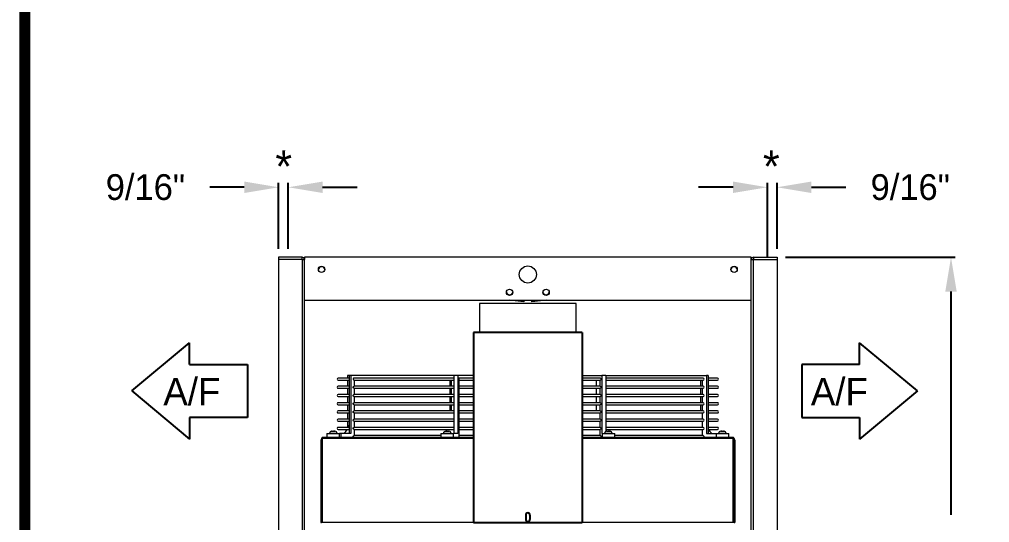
# Model space of a CAD drawing. Extents: x 6 to 271, y -23 to 146.
# Drawn here: x 10.7 to 67.1, y 61.1 to 90.4 of the extents above; entities that cross this region are included whole.
import ezdxf
from ezdxf.enums import TextEntityAlignment as Align

# ---------------------------------------------------------------- set-up
doc = ezdxf.new("R2010")
doc.units = 0
doc.header["$MEASUREMENT"] = 0
doc.layers.get('0').update_dxf_attribs({"linetype": 'CONTINUOUS'})
doc.layers.get('Defpoints').update_dxf_attribs({"linetype": 'CONTINUOUS'})
doc.dimstyles.get("Standard").update_dxf_attribs({"dimtxt": 1.5, "dimasz": 2, "dimexe": 0.25, "dimexo": 0.5, "dimgap": 0.75, "dimtad": 0, "dimtih": 1, "dimtoh": 1, "dimdec": 4, "dimzin": 0, "dimdsep": 46, "dimlunit": 5, "dimtxsty": 'STANDARD', "dimcen": 0.125, "dimclrd": 1, "dimclre": 1, "dimclrt": 1, "dimadec": 0, "dimazin": 0, "dimtfac": 1, "dimtdec": 4, "dimtofl": 0, "dimtmove": 0, "dimatfit": 3, "dimfxl": 1, "dimfrac": 2, "dimtolj": 1, "dimtzin": 0, "dimarcsym": 0})

# ---------------------------------------------------------------- blocks, each defined once
blk = doc.blocks.new('Air Flow Arror')
for p, q in [((-1.543, 6.735), (-4.35, 3.368)), ((-1.543, 6.735), (1.263, 3.368)), ((-3.087, 3.368), (-4.35, 3.368)), ((-3.087, 3.368), (-3.087, 0)), ((0, 0), (0, 3.368)), ((0, 3.368), (1.263, 3.368)), ((-3.087, 0), (0, 0))]:
    blk.add_line(p, q)
blk.add_text('A/F', height=1.5938, rotation=90).set_placement((-0.712, 0.532))
blk = doc.blocks.new('099front')
at = {"color": 0, "ltscale": 7}
for p, q in [((59.351, 106.851), (53.039, 106.851)), ((53.039, 106.851), (53.039, 95.789)), ((59.351, 106.851), (59.351, 95.789)), ((56.07, 96.226), (56.07, 95.976)), ((56.32, 96.226), (56.32, 95.976)), ((53.039, 95.789), (59.351, 95.789))]:
    blk.add_line(p, q, dxfattribs=at)
for centre, start, end in [((56.195, 96.226), 0, 180), ((56.195, 95.976), 180, 0)]:
    blk.add_arc(centre, 0.125, start, end, dxfattribs=at)
blk = doc.blocks.new('*D24')
at = {"color": 7, "lineweight": -2}
for p, q in [((54.206, 77.029), (54.206, 80.858)), ((54.769, 77.029), (54.769, 80.858)), ((52.206, 80.608), (50.206, 80.608)), ((56.769, 80.608), (58.769, 80.608))]:
    blk.add_line(p, q, dxfattribs=at)
at = {"color": 7}
for points in [[(52.206, 80.941), (52.206, 80.274), (54.206, 80.608)], [(56.769, 80.941), (56.769, 80.274), (54.769, 80.608)]]:
    blk.add_solid(points, dxfattribs=at)
at = {"layer": 'Defpoints', "color": 0}
for p in [(54.206, 80.608), (54.206, 76.529), (54.769, 76.529)]:
    blk.add_point(p, dxfattribs=at)
at = {"color": 7, "insert": (62.519, 80.608), "char_height": 1.5, "attachment_point": 5}
blk.add_mtext('\\A1;9/16"', dxfattribs=at)
blk = doc.blocks.new('*D25')
at = {"color": 7, "lineweight": -2}
for p, q in [((25.769, 77.029), (25.769, 80.858)), ((26.331, 77.029), (26.331, 80.858)), ((23.769, 80.608), (21.769, 80.608)), ((28.331, 80.608), (30.331, 80.608))]:
    blk.add_line(p, q, dxfattribs=at)
at = {"color": 7}
for points in [[(23.769, 80.941), (23.769, 80.274), (25.769, 80.608)], [(28.331, 80.941), (28.331, 80.274), (26.331, 80.608)]]:
    blk.add_solid(points, dxfattribs=at)
at = {"layer": 'Defpoints', "color": 0}
for p in [(25.769, 80.608), (25.769, 76.529), (26.331, 76.529)]:
    blk.add_point(p, dxfattribs=at)
at = {"color": 7, "insert": (18.019, 80.608), "char_height": 1.5, "attachment_point": 5}
blk.add_mtext('\\A1;9/16"', dxfattribs=at)

msp = doc.modelspace()

# ---------------------------------------------------------------- linework, layer by layer
at = {"color": 7}
for p, q in [((54.20618, 76.52888), (54.20618, 77.66306)), ((55.26868, 76.52888), (65.13799, 76.52888)), ((64.88799, 74.52888), (64.88799, 61.52888)), ((17.2214, 68.74684), (20.58909, 71.55314)), ((20.58909, 70.29031), (20.58909, 71.55314)), ((20.58909, 70.29031), (23.95679, 70.29031)), ((23.95679, 70.29031), (23.95679, 67.20337)), ((17.2214, 68.74684), (20.58909, 65.94054)), ((23.95679, 67.20337), (20.58909, 67.20337)), ((20.58909, 67.20337), (20.58909, 65.94054))]:
    msp.add_line(p, q, dxfattribs=at)
at = {"color": 7, "linetype": 'Continuous', "lineweight": 15}
for p, q in [((25.76868, 76.52888), (25.76868, 76.39438)), ((27.13318, 76.52888), (25.76868, 76.52888)), ((27.13318, 76.39438), (25.76868, 76.39438)), ((25.76868, 76.39338), (25.76868, 46.03938)), ((27.13318, 76.39338), (25.76868, 76.39338)), ((27.13318, 76.39438), (27.13318, 76.52888)), ((27.13318, 76.39338), (27.26868, 76.39338)), ((27.13318, 76.39338), (27.13318, 49.29303)), ((53.26868, 76.52888), (27.26868, 76.52888)), ((27.26868, 76.52888), (27.26868, 76.39338)), ((27.26868, 49.15755), (27.26868, 76.39338)), ((53.26868, 76.39338), (53.26868, 76.52888)), ((53.26868, 76.39338), (53.40418, 76.39338)), ((53.26868, 49.15755), (53.26868, 76.39338)), ((53.40418, 76.52888), (53.40418, 76.39438)), ((53.40418, 76.52888), (54.76868, 76.52888)), ((53.40418, 76.39438), (54.76868, 76.39438)), ((53.40418, 76.39338), (54.76868, 76.39338)), ((53.40418, 49.29303), (53.40418, 76.39338)), ((54.76868, 76.52888), (54.76868, 76.39438)), ((54.76868, 76.39338), (54.76868, 46.03938)), ((27.26868, 74.02888), (53.26868, 74.02888)), ((40.02977, 73.93256), (39.195, 74.02888)), ((40.04088, 74.02888), (40.02977, 73.93256)), ((40.5076, 73.93256), (40.49648, 74.02888)), ((41.34236, 74.02888), (40.5076, 73.93256)), ((43.08118, 73.83988), (37.45618, 73.83988)), ((29.87504, 69.49899), (29.22857, 69.49899)), ((29.78166, 69.65388), (29.78166, 69.49899)), ((29.87504, 69.65388), (29.78166, 69.65388)), ((29.96841, 69.65388), (29.87504, 69.65388)), ((29.87504, 69.65388), (29.87504, 66.27288)), ((29.96841, 69.65388), (29.96841, 66.27288)), ((35.96349, 69.65388), (29.96841, 69.65388)), ((35.96349, 69.49899), (30.16488, 69.49899)), ((36.18892, 69.65388), (35.96349, 69.65388)), ((35.96349, 69.65388), (35.96349, 66.27288)), ((36.18892, 69.65388), (36.18892, 66.27288)), ((37.11243, 69.65388), (36.18892, 69.65388)), ((37.11243, 69.49899), (36.2704, 69.49899)), ((43.42493, 69.65388), (44.57387, 69.65388)), ((44.49355, 69.49899), (43.42493, 69.49899)), ((44.57387, 69.65388), (44.57387, 66.27288)), ((44.7993, 69.65388), (44.57387, 69.65388)), ((44.7993, 69.65388), (44.7993, 66.38097)), ((44.7993, 69.65388), (50.66233, 69.65388)), ((50.46842, 69.49899), (44.7993, 69.49899)), ((50.66233, 69.65388), (50.66233, 66.27288)), ((50.7557, 69.65388), (50.66233, 69.65388)), ((50.7557, 69.65388), (50.7557, 66.27288)), ((51.3088, 69.49899), (50.7557, 69.49899)), ((29.22857, 69.37899), (29.87504, 69.37899)), ((29.87504, 69.02033), (29.22857, 69.02033)), ((29.22857, 68.90033), (29.87504, 68.90033)), ((29.78166, 69.37899), (29.78166, 69.02033)), ((29.78166, 68.90033), (29.78166, 68.54166)), ((30.16482, 69.37899), (35.96349, 69.37899)), ((30.16482, 68.90033), (35.96349, 68.90033)), ((35.96349, 69.02033), (30.16488, 69.02033)), ((30.19384, 69.02033), (30.19384, 69.37899)), ((30.19384, 68.54166), (30.19384, 68.90033)), ((35.73807, 69.37899), (35.73807, 69.02033)), ((35.73807, 68.90033), (35.73807, 68.54166)), ((35.83144, 69.02033), (35.83144, 69.37899)), ((35.83144, 68.54166), (35.83144, 68.90033)), ((36.27027, 69.37899), (37.11243, 69.37899)), ((36.27027, 68.90033), (37.11243, 68.90033)), ((37.11243, 69.02033), (36.2704, 69.02033)), ((36.28229, 69.02033), (36.28229, 69.37899)), ((36.28229, 68.54166), (36.28229, 68.90033)), ((43.42493, 69.37899), (44.49355, 69.37899)), ((44.49355, 69.02033), (43.42493, 69.02033)), ((43.42493, 68.90033), (44.49355, 68.90033)), ((44.25507, 69.02033), (44.25507, 69.37899)), ((44.25507, 68.54166), (44.25507, 68.90033)), ((44.4805, 69.02033), (44.4805, 69.37899)), ((44.4805, 68.54166), (44.4805, 68.90033)), ((44.7993, 69.37899), (50.46842, 69.37899)), ((50.46842, 69.02033), (44.7993, 69.02033)), ((44.7993, 68.90033), (50.46842, 68.90033)), ((50.34352, 69.02033), (50.34352, 69.37899)), ((50.34352, 68.54166), (50.34352, 68.90033)), ((50.4369, 69.02033), (50.4369, 69.37899)), ((50.4369, 68.54166), (50.4369, 68.90033)), ((50.7557, 69.37899), (51.3088, 69.37899)), ((51.3088, 69.02033), (50.7557, 69.02033)), ((50.7557, 68.90033), (51.3088, 68.90033)), ((29.87504, 68.54166), (29.22857, 68.54166)), ((29.22857, 68.42166), (29.87504, 68.42166)), ((29.78166, 68.42166), (29.78166, 68.063)), ((30.16482, 68.42166), (35.96349, 68.42166)), ((35.96349, 68.54166), (30.16488, 68.54166)), ((30.19384, 68.063), (30.19384, 68.42166)), ((35.73807, 68.42166), (35.73807, 68.063)), ((35.83144, 68.063), (35.83144, 68.42166)), ((36.27027, 68.42166), (37.11243, 68.42166)), ((37.11243, 68.54166), (36.2704, 68.54166)), ((36.28229, 68.063), (36.28229, 68.42166)), ((44.49355, 68.54166), (43.42493, 68.54166)), ((43.42493, 68.42166), (44.49355, 68.42166)), ((44.25507, 68.063), (44.25507, 68.42166)), ((44.4805, 68.063), (44.4805, 68.42166)), ((50.46842, 68.54166), (44.7993, 68.54166)), ((44.7993, 68.42166), (50.46842, 68.42166)), ((50.34352, 68.063), (50.34352, 68.42166)), ((50.4369, 68.063), (50.4369, 68.42166)), ((51.3088, 68.54166), (50.7557, 68.54166)), ((50.7557, 68.42166), (51.3088, 68.42166)), ((29.87504, 68.063), (29.22857, 68.063)), ((29.22857, 67.943), (29.87504, 67.943)), ((29.78166, 67.943), (29.78166, 67.58433)), ((30.16482, 67.943), (35.96349, 67.943)), ((35.96349, 68.063), (30.16488, 68.063)), ((30.19384, 67.58433), (30.19384, 67.943)), ((35.73807, 67.943), (35.73807, 67.58433)), ((35.83144, 67.58433), (35.83144, 67.943)), ((36.27027, 67.943), (37.11243, 67.943)), ((37.11243, 68.063), (36.2704, 68.063)), ((36.28229, 67.58433), (36.28229, 67.943)), ((44.49355, 68.063), (43.42493, 68.063)), ((43.42493, 67.943), (44.49355, 67.943)), ((44.25507, 67.58433), (44.25507, 67.943)), ((44.4805, 67.58433), (44.4805, 67.943)), ((50.46842, 68.063), (44.7993, 68.063)), ((44.7993, 67.943), (50.46842, 67.943)), ((50.34352, 67.58433), (50.34352, 67.943)), ((50.4369, 67.58433), (50.4369, 67.943)), ((51.3088, 68.063), (50.7557, 68.063)), ((50.7557, 67.943), (51.3088, 67.943)), ((29.87504, 67.58433), (29.22857, 67.58433)), ((29.22857, 67.46433), (29.87504, 67.46433)), ((29.78166, 67.46433), (29.78166, 67.10567)), ((30.16482, 67.46433), (35.96349, 67.46433)), ((35.96349, 67.58433), (30.16488, 67.58433)), ((30.19384, 67.10567), (30.19384, 67.46433)), ((36.27027, 67.46433), (37.11243, 67.46433)), ((37.11243, 67.58433), (36.2704, 67.58433)), ((36.28229, 67.10567), (36.28229, 67.46433)), ((44.49355, 67.58433), (43.42493, 67.58433)), ((43.42493, 67.46433), (44.49355, 67.46433)), ((44.4805, 67.10567), (44.4805, 67.46433)), ((50.46842, 67.58433), (44.7993, 67.58433)), ((44.7993, 67.46433), (50.46842, 67.46433)), ((50.4369, 67.10567), (50.4369, 67.46433)), ((51.3088, 67.58433), (50.7557, 67.58433)), ((50.7557, 67.46433), (51.3088, 67.46433)), ((29.87504, 67.10567), (29.22857, 67.10567)), ((29.22857, 66.98566), (29.87504, 66.98566)), ((29.87504, 66.627), (29.22857, 66.627)), ((29.78166, 66.98566), (29.78166, 66.627)), ((30.16482, 66.98566), (35.96349, 66.98566)), ((35.96349, 67.10567), (30.16488, 67.10567)), ((35.96349, 66.627), (30.16488, 66.627)), ((30.19384, 66.627), (30.19384, 66.98566)), ((36.27027, 66.98566), (37.11243, 66.98566)), ((37.11243, 67.10567), (36.2704, 67.10567)), ((37.11243, 66.627), (36.2704, 66.627)), ((36.28229, 66.627), (36.28229, 66.98566)), ((44.49355, 67.10567), (43.42493, 67.10567)), ((43.42493, 66.98566), (44.49355, 66.98566)), ((44.49355, 66.627), (43.42493, 66.627)), ((44.4805, 66.627), (44.4805, 66.98566)), ((50.46842, 67.10567), (44.7993, 67.10567)), ((44.7993, 66.98566), (50.46842, 66.98566)), ((50.46842, 66.627), (44.7993, 66.627)), ((50.4369, 66.627), (50.4369, 66.98566)), ((51.3088, 67.10567), (50.7557, 67.10567)), ((50.7557, 66.98566), (51.3088, 66.98566)), ((51.3088, 66.627), (50.7557, 66.627)), ((28.58216, 66.27288), (29.09237, 66.27288)), ((29.16991, 66.27388), (28.73241, 66.27388)), ((28.85641, 66.39788), (28.85656, 66.39788)), ((28.85929, 66.39788), (28.85656, 66.39788)), ((28.85929, 66.39788), (28.8698, 66.39788)), ((28.88048, 66.39788), (28.8698, 66.39788)), ((28.88048, 66.39788), (28.95652, 66.39788)), ((28.96807, 66.39788), (28.95652, 66.39788)), ((28.97435, 66.39788), (28.96807, 66.39788)), ((28.97435, 66.39788), (28.99972, 66.39788)), ((29.01426, 66.39788), (28.99972, 66.39788)), ((29.01426, 66.39788), (29.04591, 66.39788)), ((29.09237, 66.27288), (29.32016, 66.27288)), ((29.22857, 66.507), (29.87504, 66.507)), ((29.38544, 66.27288), (29.32016, 66.27288)), ((29.38544, 66.27288), (29.38544, 66.02888)), ((29.96841, 66.27288), (29.38544, 66.27288)), ((30.16482, 66.507), (35.96349, 66.507)), ((35.21181, 66.14833), (30.16488, 66.14833)), ((30.19384, 66.14833), (30.19384, 66.507)), ((35.21181, 66.27288), (35.72202, 66.27288)), ((35.79956, 66.27388), (35.36206, 66.27388)), ((35.48606, 66.39788), (35.51771, 66.39788)), ((35.53225, 66.39788), (35.51771, 66.39788)), ((35.53225, 66.39788), (35.55762, 66.39788)), ((35.5639, 66.39788), (35.55762, 66.39788)), ((35.57545, 66.39788), (35.5639, 66.39788)), ((35.57545, 66.39788), (35.65149, 66.39788)), ((35.66217, 66.39788), (35.65149, 66.39788)), ((35.66217, 66.39788), (35.67268, 66.39788)), ((35.67541, 66.39788), (35.67268, 66.39788)), ((35.67541, 66.39788), (35.67556, 66.39788)), ((35.72202, 66.27288), (35.94981, 66.27288)), ((36.18892, 66.27288), (35.94981, 66.27288)), ((36.27027, 66.507), (37.11243, 66.507)), ((37.11243, 66.14833), (36.2704, 66.14833)), ((36.28229, 66.14833), (36.28229, 66.507)), ((43.42493, 66.507), (44.49355, 66.507)), ((44.49355, 66.14833), (43.42493, 66.14833)), ((44.4805, 66.14833), (44.4805, 66.507)), ((44.57387, 66.27288), (44.58755, 66.27288)), ((44.58755, 66.27288), (45.09776, 66.27288)), ((44.75445, 66.27388), (44.7378, 66.27388)), ((45.1753, 66.27388), (44.75445, 66.27388)), ((44.7993, 66.507), (50.46842, 66.507)), ((44.8618, 66.39788), (44.86196, 66.39788)), ((44.86469, 66.39788), (44.86196, 66.39788)), ((44.86469, 66.39788), (44.87519, 66.39788)), ((44.88587, 66.39788), (44.87519, 66.39788)), ((44.88587, 66.39788), (44.96191, 66.39788)), ((44.97347, 66.39788), (44.96191, 66.39788)), ((44.97975, 66.39788), (44.97347, 66.39788)), ((44.97975, 66.39788), (45.00511, 66.39788)), ((45.01965, 66.39788), (45.00511, 66.39788)), ((45.01965, 66.39788), (45.0513, 66.39788)), ((45.09776, 66.27288), (45.32555, 66.27288)), ((50.46842, 66.14833), (45.32555, 66.14833)), ((50.4369, 66.14833), (50.4369, 66.507)), ((50.66233, 66.27288), (51.21721, 66.27288)), ((50.7557, 66.507), (51.3088, 66.507)), ((51.21721, 66.27288), (51.72742, 66.27288)), ((51.50249, 66.27388), (51.36746, 66.27388)), ((51.49146, 66.39788), (51.5231, 66.39788)), ((51.80496, 66.27388), (51.50249, 66.27388)), ((51.53764, 66.39788), (51.5231, 66.39788)), ((51.53764, 66.39788), (51.56301, 66.39788)), ((51.56929, 66.39788), (51.56301, 66.39788)), ((51.58085, 66.39788), (51.56929, 66.39788)), ((51.58085, 66.39788), (51.65689, 66.39788)), ((51.66757, 66.39788), (51.65689, 66.39788)), ((51.66757, 66.39788), (51.67807, 66.39788)), ((51.6808, 66.39788), (51.67807, 66.39788)), ((51.6808, 66.39788), (51.68096, 66.39788)), ((51.72742, 66.27288), (51.95521, 66.27288)), ((28.26868, 65.90388), (28.21868, 65.90388)), ((28.21868, 65.90388), (28.21868, 61.07988)), ((28.26868, 65.97788), (28.26868, 65.98008)), ((28.31868, 65.97788), (28.26868, 65.97788)), ((28.26868, 65.97788), (28.26868, 65.97688)), ((28.26868, 65.97688), (28.26868, 65.90388)), ((28.26868, 65.90388), (28.26868, 61.07988)), ((28.31748, 66.02888), (28.31968, 66.02888)), ((37.11243, 66.02888), (28.31968, 66.02888)), ((28.31968, 65.97788), (28.31968, 66.02888)), ((37.11243, 65.97788), (28.31968, 65.97788)), ((28.31968, 61.07988), (28.31968, 65.97788)), ((52.21768, 66.02888), (43.42493, 66.02888)), ((52.21768, 65.97788), (43.42493, 65.97788)), ((52.21768, 65.97788), (52.21768, 66.02888)), ((52.21768, 66.02888), (52.21988, 66.02888)), ((52.21768, 61.07988), (52.21768, 65.97788)), ((52.21868, 65.97788), (52.26868, 65.97788)), ((52.26868, 65.98008), (52.26868, 65.97788)), ((52.26868, 65.97688), (52.26868, 65.97788)), ((52.26868, 65.97688), (52.26868, 65.90388)), ((52.26868, 65.90388), (52.26868, 61.07988)), ((52.26868, 65.90388), (52.31868, 65.90388)), ((52.31868, 65.90388), (52.31868, 61.07988)), ((28.21868, 61.07988), (28.26868, 61.07988)), ((28.31968, 61.07988), (28.26868, 61.07988)), ((28.31968, 61.07988), (28.31968, 61.07888)), ((52.21768, 61.07988), (28.31968, 61.07988)), ((52.21768, 61.07888), (52.21768, 61.07988)), ((52.26868, 61.07988), (52.21768, 61.07988)), ((52.26868, 61.07988), (52.31868, 61.07988))]:
    msp.add_line(p, q, dxfattribs=at)
at = {"color": 7, "const_width": 0.63999}
msp.add_lwpolyline([(11.00839, -18.24898), (267.00583, -18.24898), (267.00583, 141.74942), (11.00839, 141.74942), (11.00839, -18.24898)], dxfattribs=at)
at = {"color": 7, "linetype": 'Continuous', "lineweight": 15, "flags": 128}
for points in [[(44.49355, 69.49899), (44.49361, 69.49899), (44.50288, 69.49382), (44.51056, 69.47929), (44.51534, 69.45789), (44.51641, 69.43326), (44.51357, 69.40962), (44.50732, 69.39098), (44.49872, 69.38053), (44.49355, 69.37899)], [(44.49355, 69.02033), (44.4978, 69.01929), (44.50617, 69.01045), (44.51259, 68.99388), (44.51606, 68.97212), (44.51606, 68.94854), (44.51259, 68.92678), (44.50617, 68.9102), (44.4978, 68.90137), (44.49355, 68.90033)], [(44.49355, 68.54166), (44.4978, 68.54062), (44.50617, 68.53179), (44.51259, 68.51521), (44.51606, 68.49345), (44.51606, 68.46987), (44.51259, 68.44811), (44.50617, 68.43154), (44.4978, 68.4227), (44.49355, 68.42166)], [(44.49355, 68.063), (44.4978, 68.06196), (44.50617, 68.05312), (44.51259, 68.03655), (44.51606, 68.01479), (44.51606, 67.99121), (44.51259, 67.96945), (44.50617, 67.95287), (44.4978, 67.94403), (44.49355, 67.943)], [(44.49355, 67.58433), (44.4978, 67.58329), (44.50617, 67.57446), (44.51259, 67.55788), (44.51606, 67.53612), (44.51606, 67.51254), (44.51259, 67.49078), (44.50617, 67.4742), (44.4978, 67.46537), (44.49355, 67.46433)], [(29.87504, 66.7718), (29.83648, 66.65555), (29.82451, 66.627)], [(44.49355, 67.10567), (44.4978, 67.10463), (44.50617, 67.09579), (44.51259, 67.07921), (44.51606, 67.05745), (44.51606, 67.03388), (44.51259, 67.01212), (44.50617, 66.99554), (44.4978, 66.9867), (44.49355, 66.98566)], [(44.49355, 66.627), (44.4978, 66.62596), (44.50617, 66.61712), (44.51259, 66.60055), (44.51606, 66.57879), (44.51606, 66.55521), (44.51259, 66.53345), (44.50617, 66.51687), (44.4978, 66.50804), (44.49355, 66.507)], [(44.49355, 66.14833), (44.49806, 66.14716), (44.5065, 66.13789), (44.51288, 66.12073), (44.51618, 66.09844), (44.5159, 66.07453), (44.5145, 66.06375)]]:
    msp.add_lwpolyline(points, dxfattribs=at)
at = {"color": 7, "linetype": 'Continuous', "lineweight": 15}
for centre, radius in [((28.26868, 75.82859), 0.1875), ((40.26868, 75.52888), 0.5), ((52.26868, 75.82859), 0.1875), ((39.20757, 74.4913), 0.1875), ((41.32979, 74.4913), 0.1875)]:
    msp.add_circle(centre, radius, dxfattribs=at)
for centre, radius, start, end in [((27.13318, 76.39338), 0.1355, 0, 90), ((27.13318, 76.39338), 0.001, 0, 90), ((53.40418, 76.39338), 0.1355, 90, 180), ((53.40418, 76.39338), 0.001, 90, 180), ((28.26868, 75.79292), 0.1875, 5.456907, 174.543093), ((52.26868, 75.79292), 0.1875, 5.456907, 174.543093), ((39.20801, 74.53069), 0.1875, 185.39537, 353.33583), ((41.32936, 74.53069), 0.1875, 186.66417, 354.60463), ((29.22857, 69.43899), 0.06, 90, 270), ((50.46525, 69.43899), 0.06008, 273.026422, 86.973578), ((51.3088, 69.43899), 0.06, 270, 90), ((29.22857, 68.96033), 0.06, 90, 270), ((50.46512, 68.96033), 0.06009, 273.144993, 86.855007), ((51.3088, 68.96033), 0.06, 270, 90), ((29.22857, 68.48166), 0.06, 90, 270), ((50.46512, 68.48166), 0.06009, 273.143432, 86.856568), ((51.3088, 68.48166), 0.06, 270, 90), ((29.22857, 68.003), 0.06, 90, 270), ((50.46512, 68.003), 0.06009, 273.144993, 86.855007), ((51.3088, 68.003), 0.06, 270, 90), ((29.22857, 67.52433), 0.06, 90, 270), ((50.46512, 67.52433), 0.06009, 273.143432, 86.856568), ((51.3088, 67.52433), 0.06, 270, 90), ((29.22857, 67.04566), 0.06, 90, 270), ((29.22857, 66.567), 0.06, 90, 270), ((50.46512, 67.04566), 0.06009, 273.144993, 86.855007), ((50.46512, 66.567), 0.06009, 273.144993, 86.855007), ((51.3088, 67.04566), 0.06, 270, 90), ((51.3088, 66.567), 0.06, 270, 90), ((28.85641, 66.27388), 0.124, 90, 180), ((29.04591, 66.27388), 0.124, 0, 90), ((28.90838, 67.02788), 1, 310.97463, 328.608789), ((35.48606, 66.27388), 0.124, 90, 180), ((35.67556, 66.27388), 0.124, 0, 90), ((44.8618, 66.27388), 0.124, 90, 180), ((45.0513, 66.27388), 0.124, 0, 90), ((50.46493, 66.08884), 0.05959, 335.099511, 86.648296), ((51.62898, 67.02788), 1, 211.391211, 229.02537), ((51.49146, 66.27388), 0.124, 90, 180), ((51.68096, 66.27388), 0.124, 0, 90), ((28.31748, 65.98008), 0.0488, 90, 180), ((52.21988, 65.98008), 0.0488, 0, 90)]:
    msp.add_arc(centre, radius, start, end, dxfattribs=at)
for points in [[(37.45618, 73.83988), (37.45618, 72.14138)], [(43.08118, 72.14138), (43.08118, 73.83988)], [(28.58216, 66.27288), (28.58216, 66.02888)], [(28.73241, 66.27388), (28.73241, 66.27288)], [(28.85656, 66.39788), (28.85258, 66.39781)], [(28.85258, 66.39781), (28.85929, 66.39788)], [(28.8698, 66.39788), (28.8765, 66.39781)], [(28.8765, 66.39781), (28.88048, 66.39788)], [(28.95652, 66.39788), (28.95816, 66.39781)], [(28.95816, 66.39781), (28.97435, 66.39788)], [(28.99972, 66.39788), (29.01591, 66.39781)], [(29.01591, 66.39781), (29.01426, 66.39788)], [(29.16991, 66.27288), (29.16991, 66.27388)], [(29.32016, 66.02888), (29.32016, 66.27288)], [(35.21181, 66.27288), (35.21181, 66.02888)], [(35.36206, 66.27388), (35.36206, 66.27288)], [(35.51771, 66.39788), (35.51606, 66.39781)], [(35.51606, 66.39781), (35.53225, 66.39788)], [(35.55762, 66.39788), (35.5738, 66.39781)], [(35.5738, 66.39781), (35.57545, 66.39788)], [(35.65149, 66.39788), (35.65546, 66.39781)], [(35.65546, 66.39781), (35.66217, 66.39788)], [(35.67268, 66.39788), (35.67938, 66.39781)], [(35.67938, 66.39781), (35.67541, 66.39788)], [(35.79956, 66.27288), (35.79956, 66.27388)], [(35.94981, 66.02888), (35.94981, 66.27288)], [(44.58755, 66.27288), (44.58755, 66.02888)], [(44.7378, 66.27388), (44.7378, 66.27288)], [(44.86196, 66.39788), (44.85798, 66.39781)], [(44.85798, 66.39781), (44.86469, 66.39788)], [(44.87519, 66.39788), (44.8819, 66.39781)], [(44.8819, 66.39781), (44.88587, 66.39788)], [(44.96191, 66.39788), (44.96356, 66.39781)], [(44.96356, 66.39781), (44.97975, 66.39788)], [(45.00511, 66.39788), (45.0213, 66.39781)], [(45.0213, 66.39781), (45.01965, 66.39788)], [(45.1753, 66.27288), (45.1753, 66.27388)], [(45.32555, 66.02888), (45.32555, 66.27288)], [(51.21721, 66.27288), (51.21721, 66.02888)], [(51.36746, 66.27388), (51.36746, 66.27288)], [(51.5231, 66.39788), (51.52146, 66.39781)], [(51.52146, 66.39781), (51.53764, 66.39788)], [(51.56301, 66.39788), (51.5792, 66.39781)], [(51.5792, 66.39781), (51.58085, 66.39788)], [(51.65689, 66.39788), (51.66086, 66.39781)], [(51.66086, 66.39781), (51.66757, 66.39788)], [(51.67807, 66.39788), (51.68478, 66.39781)], [(51.68478, 66.39781), (51.6808, 66.39788)], [(51.80496, 66.27288), (51.80496, 66.27388)], [(51.95521, 66.02888), (51.95521, 66.27288)]]:
    msp.add_open_spline(points, degree=1, dxfattribs=at)
for points, knots in [([(30.17091, 69.49784), (30.16693, 69.49836), (30.15674, 69.49969), (30.14059, 69.49408), (30.12507, 69.48251), (30.11401, 69.46576), (30.10868, 69.44607), (30.10968, 69.42557), (30.11601, 69.40895), (30.12611, 69.39494), (30.1395, 69.38453), (30.15484, 69.37864), (30.16435, 69.37959), (30.16765, 69.37992)], [0, 0, 0, 0, 0.06546375, 0.16756901, 0.26967282, 0.37175176, 0.47381481, 0.57585137, 0.67788639, 0.74171331, 0.84379754, 0.94588781, 1, 1, 1, 1]), ([(36.27284, 69.49776), (36.27166, 69.4983), (36.26792, 69.49999), (36.26157, 69.49553), (36.25487, 69.48511), (36.2499, 69.46912), (36.24723, 69.44983), (36.24716, 69.42929), (36.24969, 69.40987), (36.25454, 69.39365), (36.26116, 69.38287), (36.2668, 69.37869), (36.26989, 69.3792), (36.27042, 69.37929)], [0, 0, 0, 0, 0.04813111, 0.15157995, 0.2550221, 0.35845742, 0.4618603, 0.56524596, 0.66862035, 0.77200352, 0.87540948, 0.97883544, 1, 1, 1, 1]), ([(30.16771, 68.9007), (30.16204, 68.9008), (30.1501, 68.90102), (30.13546, 68.90858), (30.12289, 68.91988), (30.11348, 68.93475), (30.10856, 68.95456), (30.10996, 68.97505), (30.11755, 68.99383), (30.13048, 69.00898), (30.14721, 69.01812), (30.16153, 69.02157), (30.1692, 69.0197), (30.17079, 69.01932)], [0, 0, 0, 0, 0.09256337, 0.19470122, 0.25865158, 0.3607321, 0.46281369, 0.56488214, 0.66694478, 0.76901613, 0.8711095, 0.97322393, 1, 1, 1, 1]), ([(36.27284, 69.0191), (36.27166, 69.01963), (36.26792, 69.02133), (36.26157, 69.01687), (36.25487, 69.00644), (36.2499, 68.99045), (36.24723, 68.97116), (36.24716, 68.95062), (36.24969, 68.93121), (36.25454, 68.91499), (36.26116, 68.9042), (36.2668, 68.90003), (36.26989, 68.90054), (36.27042, 68.90062)], [0, 0, 0, 0, 0.04813109, 0.15157864, 0.2550239, 0.35845452, 0.46185737, 0.56524299, 0.66861735, 0.77200523, 0.87541115, 0.97883571, 1, 1, 1, 1]), ([(30.16764, 68.42259), (30.16462, 68.42225), (30.15539, 68.42121), (30.14024, 68.42682), (30.1267, 68.437), (30.11641, 68.45086), (30.10986, 68.46738), (30.1086, 68.48787), (30.11366, 68.50764), (30.12449, 68.52454), (30.13985, 68.53637), (30.15619, 68.54227), (30.16666, 68.54105), (30.17092, 68.54056)], [0, 0, 0, 0, 0.04961213, 0.15171596, 0.25381023, 0.31773526, 0.41977501, 0.52181406, 0.62384556, 0.72587945, 0.82793683, 0.93001415, 1, 1, 1, 1]), ([(36.27288, 68.54055), (36.27108, 68.54106), (36.2667, 68.54228), (36.25989, 68.53633), (36.25354, 68.52446), (36.24906, 68.50753), (36.24698, 68.48774), (36.24752, 68.46726), (36.25063, 68.44838), (36.25595, 68.43338), (36.26282, 68.4234), (36.26792, 68.4223), (36.27043, 68.42176)], [0, 0, 0, 0, 0.07243943, 0.17585955, 0.27927983, 0.38267949, 0.48605824, 0.58941358, 0.69276472, 0.79612878, 0.8995097, 1, 1, 1, 1]), ([(30.16764, 67.94393), (30.16462, 67.94359), (30.15539, 67.94254), (30.14024, 67.94815), (30.12671, 67.95833), (30.11641, 67.97219), (30.10986, 67.98872), (30.1086, 68.0092), (30.11366, 68.02897), (30.12449, 68.04588), (30.13985, 68.0577), (30.15619, 68.06361), (30.16666, 68.06239), (30.17092, 68.06189)], [0, 0, 0, 0, 0.0496122, 0.15171452, 0.25381238, 0.3177375, 0.41977739, 0.52181659, 0.62384823, 0.72587738, 0.8279349, 0.93001405, 1, 1, 1, 1]), ([(36.27288, 68.06189), (36.27108, 68.06239), (36.2667, 68.06361), (36.25989, 68.05766), (36.25354, 68.04579), (36.24906, 68.02886), (36.24698, 68.00907), (36.24752, 67.9886), (36.25063, 67.96971), (36.25595, 67.95472), (36.26282, 67.94474), (36.26792, 67.94363), (36.27043, 67.94309)], [0, 0, 0, 0, 0.07243931, 0.17585794, 0.27928199, 0.38268189, 0.48605506, 0.58941063, 0.69276754, 0.79612741, 0.89950856, 1, 1, 1, 1]), ([(30.16764, 67.46526), (30.16462, 67.46492), (30.15539, 67.46388), (30.14024, 67.46948), (30.1267, 67.47966), (30.11641, 67.49353), (30.10986, 67.51005), (30.1086, 67.53054), (30.11366, 67.5503), (30.12449, 67.56721), (30.13985, 67.57904), (30.15619, 67.58494), (30.16666, 67.58372), (30.17092, 67.58323)], [0, 0, 0, 0, 0.04961213, 0.15171596, 0.25381023, 0.31773526, 0.41977501, 0.52181406, 0.62384556, 0.72587945, 0.82793683, 0.93001415, 1, 1, 1, 1]), ([(36.27288, 67.58322), (36.27108, 67.58373), (36.2667, 67.58495), (36.25989, 67.579), (36.25354, 67.56713), (36.24906, 67.55019), (36.24698, 67.53041), (36.24752, 67.50993), (36.25063, 67.49105), (36.25595, 67.47605), (36.26282, 67.46607), (36.26792, 67.46497), (36.27043, 67.46443)], [0, 0, 0, 0, 0.07243942, 0.17585779, 0.27928158, 0.38268122, 0.48605994, 0.58941526, 0.69276639, 0.79612599, 0.89950972, 1, 1, 1, 1]), ([(30.16771, 66.98604), (30.16204, 66.98614), (30.1501, 66.98636), (30.13546, 66.99392), (30.12289, 67.00522), (30.11348, 67.02009), (30.10856, 67.0399), (30.10996, 67.06038), (30.11755, 67.07917), (30.13048, 67.09431), (30.14721, 67.10346), (30.16153, 67.1069), (30.1692, 67.10504), (30.17079, 67.10465)], [0, 0, 0, 0, 0.09256337, 0.19470122, 0.25865158, 0.3607321, 0.46281369, 0.56488214, 0.66694478, 0.76901613, 0.8711095, 0.97322393, 1, 1, 1, 1]), ([(30.16771, 66.50737), (30.16204, 66.50747), (30.1501, 66.50769), (30.13546, 66.51525), (30.12289, 66.52655), (30.11348, 66.54142), (30.10856, 66.56123), (30.10996, 66.58172), (30.11755, 66.6005), (30.13048, 66.61565), (30.14721, 66.62479), (30.16153, 66.62824), (30.1692, 66.62637), (30.17079, 66.62599)], [0, 0, 0, 0, 0.092563464, 0.194701413, 0.258653741, 0.36073435, 0.462813174, 0.564881725, 0.666944456, 0.769015912, 0.871109377, 0.973223901, 1, 1, 1, 1]), ([(36.27284, 67.10444), (36.27166, 67.10497), (36.26792, 67.10667), (36.26157, 67.10221), (36.25487, 67.09178), (36.2499, 67.07579), (36.24723, 67.0565), (36.24716, 67.03596), (36.24969, 67.01655), (36.25454, 67.00032), (36.26116, 66.98954), (36.2668, 66.98537), (36.26989, 66.98587), (36.27042, 66.98596)], [0, 0, 0, 0, 0.04813096, 0.15157948, 0.25502131, 0.35845631, 0.46185887, 0.56524421, 0.66861827, 0.77200587, 0.8754115, 0.97883577, 1, 1, 1, 1]), ([(36.27284, 66.62577), (36.27166, 66.62631), (36.26792, 66.628), (36.26157, 66.62354), (36.25487, 66.61312), (36.2499, 66.59712), (36.24723, 66.57783), (36.24716, 66.55729), (36.24969, 66.53788), (36.25454, 66.52166), (36.26116, 66.51087), (36.2668, 66.5067), (36.26989, 66.50721), (36.27042, 66.50729)], [0, 0, 0, 0, 0.0481311, 0.1515793, 0.255023, 0.35845598, 0.46186167, 0.56524732, 0.66861884, 0.77200437, 0.87541031, 0.97883558, 1, 1, 1, 1]), ([(30.11423, 66.06375), (30.11296, 66.06736), (30.10947, 66.07725), (30.10868, 66.09495), (30.1138, 66.11464), (30.12474, 66.13149), (30.14016, 66.1432), (30.15642, 66.14898), (30.16677, 66.14771), (30.17092, 66.14721)], [0, 0, 0, 0, 0.09180028, 0.25203973, 0.41227412, 0.57250855, 0.7327752, 0.89308261, 1, 1, 1, 1]), ([(36.27284, 66.14712), (36.27176, 66.14764), (36.26815, 66.14939), (36.26188, 66.14518), (36.25514, 66.13504), (36.25007, 66.11922), (36.24732, 66.10008), (36.24703, 66.08061), (36.24861, 66.069), (36.24932, 66.06375)], [0, 0, 0, 0, 0.06751365, 0.227692, 0.38785728, 0.54800356, 0.70810803, 0.86818204, 1, 1, 1, 1]), ([(28.31968, 66.02888), (28.313, 66.02811), (28.29963, 66.02658), (28.28277, 66.01478), (28.27098, 65.99793), (28.26945, 65.98456), (28.26868, 65.97788)], [0, 0, 0, 0, 0.24999902, 0.50000439, 0.74999955, 1, 1, 1, 1]), ([(28.26868, 65.97688), (28.26945, 65.97696), (28.27098, 65.97713), (28.28277, 65.97738), (28.29963, 65.97763), (28.313, 65.97779), (28.31968, 65.97788)], [0, 0, 0, 0, 0.25000049, 0.50000144, 0.75000238, 1, 1, 1, 1]), ([(52.26868, 65.97788), (52.26791, 65.98456), (52.26638, 65.99793), (52.25459, 66.01478), (52.23773, 66.02658), (52.22436, 66.02811), (52.21768, 66.02888)], [0, 0, 0, 0, 0.25000045, 0.49999561, 0.75000098, 1, 1, 1, 1]), ([(52.21768, 65.97788), (52.22436, 65.97779), (52.23773, 65.97763), (52.25459, 65.97738), (52.26638, 65.97713), (52.26791, 65.97696), (52.26868, 65.97688)], [0, 0, 0, 0, 0.24999762, 0.49999856, 0.74999951, 1, 1, 1, 1])]:
    msp.add_open_spline(points, degree=3, knots=knots, dxfattribs=at)
at = {"color": 7}
msp.add_solid([(64.55466, 74.52888), (65.22132, 74.52888), (64.88799, 76.52888)], dxfattribs=at)

# ---------------------------------------------------------------- block references
msp.add_blockref('099front', (-15.92646, -34.70971), dxfattribs=at)
at = {"color": 7, "rotation": 270}
msp.add_blockref('Air Flow Arror', (56.20416, 67.20337), dxfattribs=at)

# ---------------------------------------------------------------- texts
at = {"color": 7}
for p in [(26.06567, 80.88801), (54.43449, 80.88801)]:
    msp.add_text('*', height=1.87063, dxfattribs=at).set_placement(p, align=Align.CENTER)
msp.add_text('A/F', height=1.59375, dxfattribs=at).set_placement((19.0635, 67.91576))

# ---------------------------------------------------------------- dimensions: what is measured, and where the dimension line sits
dim = msp.add_linear_dim(base=(25.76868, 80.60755), p1=(26.33118, 76.52888), p2=(25.76868, 76.52888), dimstyle='Standard', override={"dimpost": '"', "dimclrd": 7, "dimclre": 7, "dimclrt": 7}, dxfattribs=at)
dim.commit()
dim.dimension.update_dxf_attribs({"geometry": '*D25', "text_midpoint": (18.01868, 80.60755)})
dim = msp.add_linear_dim(base=(54.20618, 80.60755), p1=(54.76868, 76.52888), p2=(54.20618, 76.52888), dimstyle='Standard', override={"dimpost": '"', "dimclrd": 7, "dimclre": 7, "dimclrt": 7}, dxfattribs=at)
dim.commit()
dim.dimension.update_dxf_attribs({"geometry": '*D24', "text_midpoint": (62.51868, 80.60755), "dimtype": 160})

doc.saveas('drawing.dxf')
